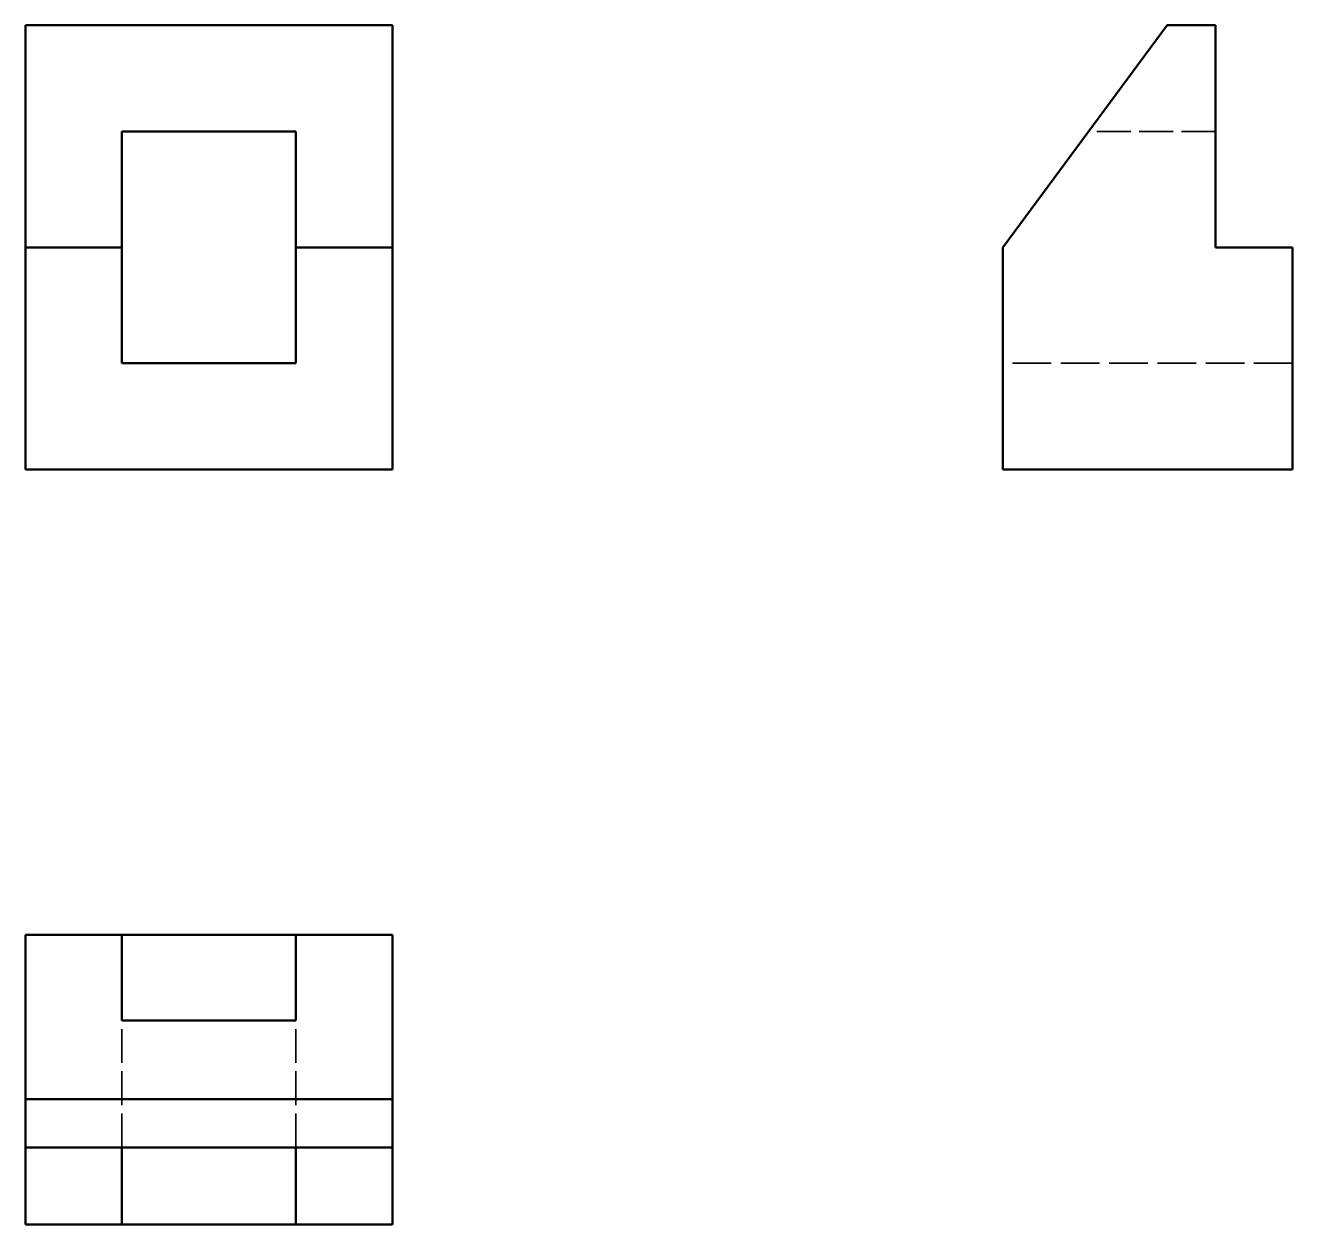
# Model space of a CAD drawing. Header units: millimetres. Extents: x 84 to 216, y 37 to 161.
import ezdxf

# ---------------------------------------------------------------- set-up
doc = ezdxf.new("R2010")
doc.units = ezdxf.units.MM
doc.linetypes.add('DASHED', pattern=[0.2068, 0.1655, -0.0413])
doc.layers.add('Oculto (ISO)', color=7, linetype='DASHED', lineweight=35)
doc.layers.add('Visible (ISO)', color=7, linetype='Continuous', lineweight=50)

msp = doc.modelspace()

# ---------------------------------------------------------------- linework, layer by layer
at = {"layer": 'Oculto (ISO)', "ltscale": 21.164467}
for p, q in [((207.51, 149.97), (194.38, 149.97)), ((94.33, 44.77), (94.33, 57.9)), ((112.33, 44.77), (112.33, 57.9))]:
    msp.add_line(p, q, dxfattribs=at)
at = {"layer": 'Oculto (ISO)', "ltscale": 24.17795}
msp.add_line((215.51, 125.97), (185.51, 125.97), dxfattribs=at)
at = {"layer": 'Visible (ISO)'}
for p, q in [((122.33, 160.97), (84.33, 160.97)), ((84.33, 137.97), (84.33, 160.97)), ((122.33, 160.97), (122.33, 137.97)), ((202.51, 160.97), (185.51, 137.97)), ((207.51, 160.97), (202.51, 160.97)), ((207.51, 137.97), (207.51, 160.97)), ((94.33, 137.97), (94.33, 149.97)), ((94.33, 149.97), (112.33, 149.97)), ((112.33, 149.97), (112.33, 137.97)), ((94.33, 137.97), (84.33, 137.97)), ((84.33, 114.97), (84.33, 137.97)), ((94.33, 125.97), (94.33, 137.97)), ((112.33, 137.97), (112.33, 125.97)), ((122.33, 137.97), (112.33, 137.97)), ((122.33, 137.97), (122.33, 114.97)), ((185.51, 137.97), (185.51, 114.97)), ((215.51, 137.97), (207.51, 137.97)), ((215.51, 114.97), (215.51, 137.97)), ((112.33, 125.97), (94.33, 125.97)), ((84.33, 114.97), (122.33, 114.97)), ((185.51, 114.97), (215.51, 114.97)), ((94.33, 66.77), (84.33, 66.77)), ((84.33, 49.77), (84.33, 66.77)), ((94.33, 57.9), (94.33, 66.77)), ((94.33, 66.77), (112.33, 66.77)), ((112.33, 66.77), (112.33, 57.9)), ((122.33, 66.77), (112.33, 66.77)), ((122.33, 66.77), (122.33, 49.77)), ((112.33, 57.9), (94.33, 57.9)), ((122.33, 49.77), (84.33, 49.77)), ((84.33, 44.77), (84.33, 49.77)), ((122.33, 49.77), (122.33, 44.77)), ((84.33, 36.77), (84.33, 44.77)), ((122.33, 44.77), (84.33, 44.77)), ((94.33, 36.77), (94.33, 44.77)), ((112.33, 44.77), (112.33, 36.77)), ((122.33, 44.77), (122.33, 36.77)), ((94.33, 36.77), (84.33, 36.77)), ((112.33, 36.77), (94.33, 36.77)), ((122.33, 36.77), (112.33, 36.77))]:
    msp.add_line(p, q, dxfattribs=at)

doc.saveas('drawing.dxf')
